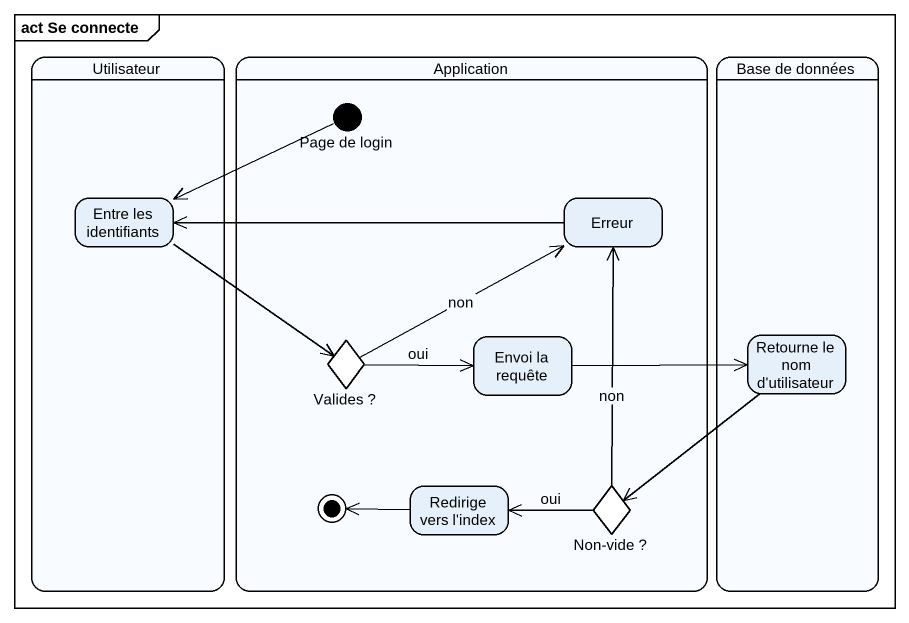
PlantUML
@startuml
mainframe act Se connecte
hide empty description
state Utilisateur {
  state "Entre les identifiants" as Entre_les_identifiants
}
state Application {
  state "Page de login" as Page_de_login <<start>>
  state Erreur
  state "Valides ?" as Valides <<choice>>
  state "Envoi la requête" as Envoi_la_requête
  state "Redirige vers l'index" as Redirige_vers_l_index
  state "Non-vide ?" as Non_vide <<choice>>
  Redirige_vers_l_index -left-> [*]
}
state "Base de données" as Base_de_données {
  state "Retourne le nom d'utilisateur" as Retourne_le_nom_d
}
Page_de_login -left-> Entre_les_identifiants
Entre_les_identifiants --> Valides
Erreur -left-> Entre_les_identifiants
Valides -right-> Erreur : non
Valides -right-> Envoi_la_requête : oui
Envoi_la_requête -right-> Retourne_le_nom_d
Retourne_le_nom_d --> Non_vide
Non_vide -up-> Erreur : non
Non_vide -left-> Redirige_vers_l_index : oui
@enduml
